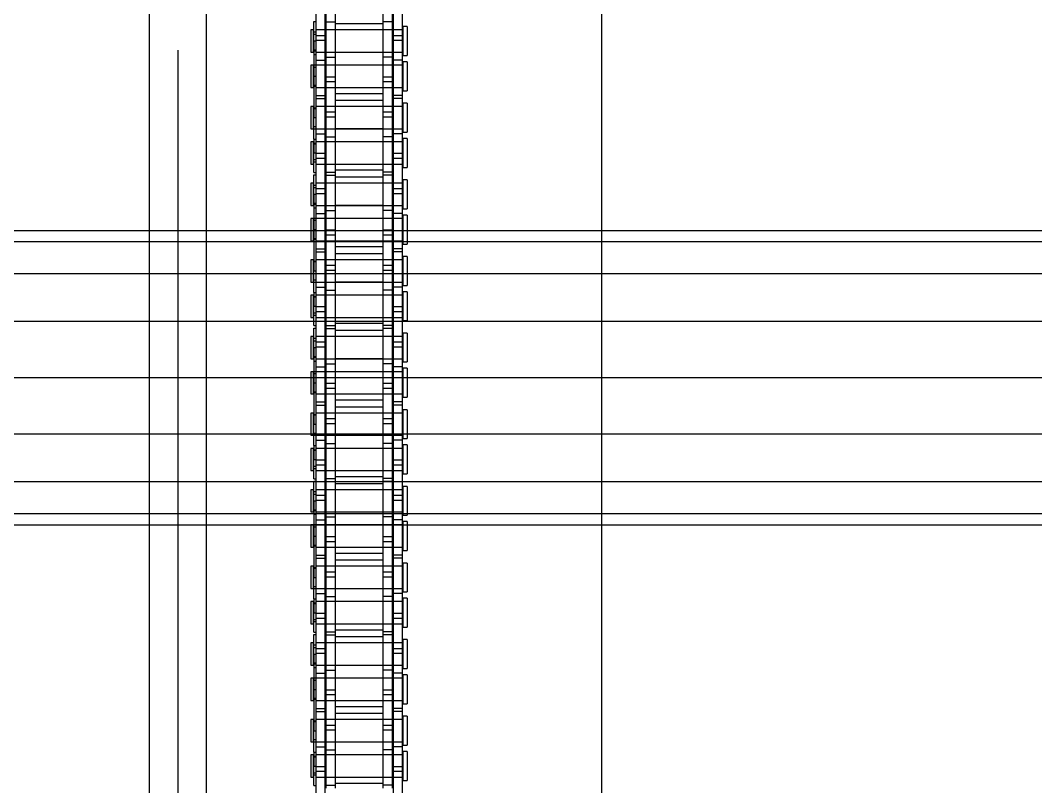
# Model space of a CAD drawing. Header units: metres. Extents: x 0 to 63075, y 0 to 44550.
# Drawn here: x 13873.4 to 14041.6, y 28238.1 to 28365.1 of the extents above; entities that cross this region are included whole.
import ezdxf

# ---------------------------------------------------------------- set-up
doc = ezdxf.new("R2010")
doc.units = ezdxf.units.M
doc.header["$LTSCALE"] = 75
doc.linetypes.add('HIDDEN2', pattern=[4.7625, 3.175, -1.5875])
for name, color, linetype in [('SDM', 7, 'Continuous'), ('SL1', 8, 'Continuous'), ('SL4', 4, 'Continuous'), ('ST1', 7, 'HIDDEN2')]:
    doc.layers.add(name, color=color, linetype=linetype)

# ---------------------------------------------------------------- blocks, each defined once
blk = doc.blocks.new('A$C52ce5e24')
at = {"layer": 'SL1'}
for p, q in [((4418.46, 6778.73), (8390.53, 6778.73)), ((8390.53, 6776.88), (4418.46, 6776.87)), ((8390.53, 6771.59), (4418.46, 6771.58)), ((8390.53, 6763.67), (4418.46, 6763.66)), ((8390.53, 6754.33), (4418.46, 6754.33)), ((8390.53, 6745), (4418.46, 6744.99)), ((8390.53, 6737.08), (4418.46, 6737.07)), ((8390.53, 6731.79), (4418.46, 6731.78)), ((8390.53, 6729.93), (4418.46, 6729.93))]:
    blk.add_line(p, q, dxfattribs=at)
blk = doc.blocks.new('A$Cb6dca9d5')
at = {"layer": 'SL4'}
for p, q in [((48.24, 2334.74), (48.24, 1009.76)), ((57.76, 1009.76), (57.76, 2334.74)), ((123.24, 1009.76), (123.24, 2334.74))]:
    blk.add_line(p, q, dxfattribs=at)
at = {"layer": 'ST1'}
for p, q in [((53, 2334.74), (53, 1009.76)), ((57.76, 1009.76), (57.76, 2334.74)), ((77.52, 1631.4), (77.52, 1625.05)), ((79.03, 1631.4), (79.03, 1625.05)), ((86.96, 1631.4), (86.96, 1625.05)), ((88.49, 1631.4), (88.49, 1625.05)), ((75.84, 1627.8), (75.84, 1618.7)), ((77.36, 1627.8), (77.36, 1618.7)), ((88.64, 1627.8), (88.64, 1618.7)), ((90.16, 1627.8), (90.16, 1618.7)), ((75.51, 1625.11), (75.84, 1625.11)), ((75.51, 1621.88), (75.51, 1625.11)), ((77.52, 1625.05), (79.03, 1625.05)), ((77.52, 1625.05), (77.52, 1615.96)), ((79.03, 1625.05), (79.03, 1615.96)), ((88.49, 1625.05), (86.96, 1625.05)), ((86.96, 1625.05), (86.96, 1615.96)), ((88.49, 1625.05), (88.49, 1615.96)), ((75, 1623.72), (75, 1620.03)), ((75.47, 1623.72), (75, 1623.72)), ((75.47, 1620.03), (75.47, 1623.72)), ((75.84, 1623.35), (75.47, 1623.35)), ((77.36, 1623.72), (75.84, 1623.72)), ((90.34, 1623.72), (75.84, 1623.72)), ((79.03, 1623.72), (77.52, 1623.72)), ((79.03, 1624.77), (86.96, 1624.77)), ((86.96, 1623.72), (79.03, 1623.72)), ((88.49, 1623.72), (86.96, 1623.72)), ((90.16, 1623.72), (88.64, 1623.72)), ((90.34, 1619.48), (90.34, 1624.27)), ((91, 1624.27), (90.34, 1624.27)), ((91, 1624.27), (91, 1619.48)), ((75.51, 1622.98), (75.84, 1622.98)), ((75.51, 1621.88), (75.84, 1621.88)), ((75.51, 1621.88), (75.51, 1609.18)), ((75.84, 1622.81), (77.36, 1622.81)), ((77.36, 1621.95), (75.84, 1621.95)), ((88.64, 1622.81), (90.16, 1622.81)), ((90.16, 1621.95), (88.64, 1621.95)), ((75, 1620.03), (75.47, 1620.03)), ((75.47, 1620.4), (75.84, 1620.4)), ((75.51, 1620.26), (75.84, 1620.26)), ((75.84, 1620.03), (77.36, 1620.03)), ((75.84, 1620.03), (90.34, 1620.03)), ((77.52, 1620.03), (79.03, 1620.03)), ((79.03, 1620.03), (86.96, 1620.03)), ((86.96, 1619.99), (79.03, 1619.99)), ((86.96, 1620.03), (88.49, 1620.03)), ((88.64, 1620.03), (90.16, 1620.03)), ((75.84, 1619.58), (75.51, 1619.58)), ((75.84, 1618.7), (77.36, 1618.7)), ((75.84, 1618.7), (75.84, 1612.35)), ((77.36, 1618.7), (77.36, 1612.35)), ((77.52, 1619.2), (79.03, 1619.2)), ((88.49, 1619.2), (86.96, 1619.2)), ((90.16, 1618.7), (88.64, 1618.7)), ((88.64, 1618.7), (88.64, 1612.35)), ((90.16, 1618.7), (90.16, 1612.35)), ((90.34, 1619.48), (91, 1619.48)), ((90.34, 1613.63), (90.34, 1618.43)), ((91, 1618.43), (90.34, 1618.43)), ((91, 1618.43), (91, 1613.63)), ((75, 1617.87), (75, 1614.18)), ((75.47, 1617.87), (75, 1617.87)), ((75.47, 1614.18), (75.47, 1617.87)), ((75.84, 1617.5), (75.47, 1617.5)), ((77.36, 1617.87), (75.51, 1617.87)), ((90.34, 1617.87), (75.84, 1617.87)), ((79.03, 1617.87), (77.52, 1617.87)), ((79.03, 1617.92), (86.96, 1617.92)), ((86.96, 1617.87), (79.03, 1617.87)), ((88.49, 1617.87), (86.96, 1617.87)), ((90.16, 1617.87), (88.64, 1617.87)), ((75.51, 1616.03), (75.84, 1616.03)), ((77.52, 1615.96), (77.52, 1615.1)), ((77.52, 1615.96), (79.03, 1615.96)), ((77.52, 1615.1), (77.52, 1606)), ((79.03, 1615.1), (77.52, 1615.1)), ((79.03, 1615.96), (79.03, 1615.1)), ((79.03, 1615.1), (79.03, 1606)), ((86.96, 1615.96), (86.96, 1615.1)), ((86.96, 1615.96), (88.49, 1615.96)), ((86.96, 1615.1), (86.96, 1606)), ((88.49, 1615.1), (86.96, 1615.1)), ((88.49, 1615.96), (88.49, 1615.1)), ((88.49, 1615.1), (88.49, 1606)), ((75, 1614.18), (75.47, 1614.18)), ((75.47, 1614.55), (75.84, 1614.55)), ((75.51, 1614.41), (75.84, 1614.41)), ((75.84, 1614.18), (77.36, 1614.18)), ((75.84, 1614.18), (90.34, 1614.18)), ((77.52, 1614.18), (79.03, 1614.18)), ((79.03, 1614.18), (86.96, 1614.18)), ((86.96, 1614.18), (88.49, 1614.18)), ((88.64, 1614.18), (90.16, 1614.18)), ((90.34, 1613.63), (91, 1613.63)), ((75.84, 1612.85), (77.36, 1612.85)), ((75.84, 1612.35), (77.36, 1612.35)), ((75.84, 1612.35), (75.84, 1603.26)), ((77.36, 1612.35), (77.36, 1603.26)), ((86.96, 1613.14), (79.03, 1613.14)), ((79.03, 1612.07), (86.96, 1612.07)), ((90.16, 1612.85), (88.64, 1612.85)), ((90.16, 1612.35), (88.64, 1612.35)), ((88.64, 1612.35), (88.64, 1603.26)), ((90.16, 1612.35), (90.16, 1603.26)), ((90.34, 1606.78), (90.34, 1611.57)), ((91, 1611.57), (90.34, 1611.57)), ((91, 1611.57), (91, 1606.78)), ((75, 1611.02), (75, 1607.33)), ((75.47, 1611.02), (75, 1611.02)), ((75.47, 1607.33), (75.47, 1611.02)), ((75.84, 1610.65), (75.47, 1610.65)), ((75.51, 1610.8), (75.84, 1610.8)), ((77.36, 1611.02), (75.84, 1611.02)), ((90.34, 1611.02), (75.84, 1611.02)), ((79.03, 1611.02), (77.52, 1611.02)), ((77.52, 1610.11), (79.03, 1610.11)), ((86.96, 1611.02), (79.03, 1611.02)), ((88.49, 1611.02), (86.96, 1611.02)), ((86.96, 1610.11), (88.49, 1610.11)), ((90.16, 1611.02), (88.64, 1611.02)), ((75.51, 1609.18), (75.84, 1609.18)), ((75.51, 1605.62), (75.51, 1609.18)), ((79.03, 1609.25), (77.52, 1609.25)), ((88.49, 1609.25), (86.96, 1609.25)), ((75, 1607.33), (75.47, 1607.33)), ((75.47, 1607.7), (75.84, 1607.7)), ((75.51, 1607.33), (77.36, 1607.33)), ((75.84, 1607.33), (90.34, 1607.33)), ((75.84, 1606.5), (77.36, 1606.5)), ((77.52, 1607.33), (79.03, 1607.33)), ((79.03, 1607.33), (86.96, 1607.33)), ((86.96, 1607.29), (79.03, 1607.29)), ((86.96, 1607.33), (88.49, 1607.33)), ((88.64, 1607.33), (90.16, 1607.33)), ((90.16, 1606.5), (88.64, 1606.5)), ((90.34, 1606.78), (91, 1606.78)), ((75, 1605.17), (75, 1601.48)), ((75.47, 1605.17), (75, 1605.17)), ((75.47, 1601.48), (75.47, 1605.17)), ((75.84, 1604.8), (75.47, 1604.8)), ((75.51, 1605.62), (75.51, 1603.33)), ((75.51, 1605.62), (75.84, 1605.62)), ((75.51, 1604.95), (75.84, 1604.95)), ((77.36, 1605.17), (75.84, 1605.17)), ((90.34, 1605.17), (75.84, 1605.17)), ((77.52, 1606), (79.03, 1606)), ((77.52, 1606), (77.52, 1599.65)), ((79.03, 1605.17), (77.52, 1605.17)), ((79.03, 1605.22), (86.96, 1605.22)), ((86.96, 1605.17), (79.03, 1605.17)), ((79.03, 1606), (79.03, 1599.65)), ((88.49, 1606), (86.96, 1606)), ((86.96, 1606), (86.96, 1599.65)), ((88.49, 1605.17), (86.96, 1605.17)), ((88.49, 1606), (88.49, 1599.65)), ((90.16, 1605.17), (88.64, 1605.17)), ((90.34, 1600.93), (90.34, 1605.73)), ((91, 1605.73), (90.34, 1605.73)), ((91, 1605.73), (91, 1600.93)), ((75.51, 1603.33), (75.84, 1603.33)), ((75.51, 1600.1), (75.51, 1603.33)), ((75.84, 1603.26), (75.84, 1602.4)), ((75.84, 1603.26), (77.36, 1603.26)), ((77.36, 1603.26), (77.36, 1602.4)), ((88.64, 1603.26), (88.64, 1602.4)), ((88.64, 1603.26), (90.16, 1603.26)), ((90.16, 1603.26), (90.16, 1602.4)), ((75, 1601.48), (75.47, 1601.48)), ((75.47, 1601.85), (75.84, 1601.85)), ((75.51, 1602.22), (75.84, 1602.22)), ((75.84, 1602.4), (75.84, 1593.3)), ((77.36, 1602.4), (75.84, 1602.4)), ((75.84, 1601.48), (77.36, 1601.48)), ((75.84, 1601.48), (90.34, 1601.48)), ((77.36, 1602.4), (77.36, 1593.3)), ((77.52, 1601.48), (79.03, 1601.48)), ((79.03, 1601.48), (86.96, 1601.48)), ((86.96, 1601.48), (88.49, 1601.48)), ((88.64, 1602.4), (88.64, 1593.3)), ((90.16, 1602.4), (88.64, 1602.4)), ((88.64, 1601.48), (90.16, 1601.48)), ((90.16, 1602.4), (90.16, 1593.3)), ((75.51, 1600.1), (75.84, 1600.1)), ((75.51, 1599.71), (75.84, 1599.71)), ((75.51, 1596.48), (75.51, 1599.71)), ((77.52, 1600.15), (79.03, 1600.15)), ((86.96, 1600.44), (79.03, 1600.44)), ((88.49, 1600.15), (86.96, 1600.15)), ((90.34, 1600.93), (91, 1600.93)), ((75, 1598.32), (75, 1594.63)), ((75.47, 1598.32), (75, 1598.32)), ((75.47, 1594.63), (75.47, 1598.32)), ((77.36, 1598.32), (75.84, 1598.32)), ((90.34, 1598.32), (75.84, 1598.32)), ((77.52, 1599.65), (79.03, 1599.65)), ((77.52, 1599.65), (77.52, 1590.56)), ((79.03, 1598.32), (77.52, 1598.32)), ((79.03, 1599.37), (86.96, 1599.37)), ((86.96, 1598.32), (79.03, 1598.32)), ((79.03, 1599.65), (79.03, 1590.56)), ((88.49, 1599.65), (86.96, 1599.65)), ((86.96, 1599.65), (86.96, 1590.56)), ((88.49, 1598.32), (86.96, 1598.32)), ((88.49, 1599.65), (88.49, 1590.56)), ((90.16, 1598.32), (88.64, 1598.32)), ((90.34, 1594.08), (90.34, 1598.87)), ((91, 1598.87), (90.34, 1598.87)), ((91, 1598.87), (91, 1594.08)), ((75.84, 1597.95), (75.47, 1597.95)), ((75.51, 1597.58), (75.84, 1597.58)), ((75.51, 1596.48), (75.84, 1596.48)), ((75.51, 1596.48), (75.51, 1583.78)), ((75.84, 1597.41), (77.36, 1597.41)), ((77.36, 1596.55), (75.84, 1596.55)), ((88.64, 1597.41), (90.16, 1597.41)), ((90.16, 1596.55), (88.64, 1596.55)), ((75.47, 1595), (75.84, 1595)), ((75.51, 1594.86), (75.84, 1594.86)), ((75, 1594.63), (75.47, 1594.63)), ((75.84, 1594.18), (75.51, 1594.18)), ((75.84, 1594.63), (77.36, 1594.63)), ((75.84, 1594.63), (90.34, 1594.63)), ((75.84, 1593.3), (77.36, 1593.3)), ((75.84, 1593.3), (75.84, 1586.95)), ((77.36, 1593.3), (77.36, 1586.95)), ((77.52, 1594.63), (79.03, 1594.63)), ((77.52, 1593.8), (79.03, 1593.8)), ((79.03, 1594.63), (86.96, 1594.63)), ((86.96, 1594.59), (79.03, 1594.59)), ((86.96, 1594.63), (88.49, 1594.63)), ((88.49, 1593.8), (86.96, 1593.8)), ((88.64, 1594.63), (90.16, 1594.63)), ((90.16, 1593.3), (88.64, 1593.3)), ((88.64, 1593.3), (88.64, 1586.95)), ((90.16, 1593.3), (90.16, 1586.95)), ((90.34, 1594.08), (91, 1594.08)), ((90.34, 1588.23), (90.34, 1593.03)), ((91, 1593.03), (90.34, 1593.03)), ((91, 1593.03), (91, 1588.23)), ((75, 1592.47), (75, 1588.78)), ((75.47, 1592.47), (75, 1592.47)), ((75.47, 1588.78), (75.47, 1592.47)), ((75.84, 1592.1), (75.47, 1592.1)), ((77.36, 1592.47), (75.51, 1592.47)), ((90.34, 1592.47), (75.84, 1592.47)), ((79.03, 1592.47), (77.52, 1592.47)), ((79.03, 1592.52), (86.96, 1592.52)), ((86.96, 1592.47), (79.03, 1592.47)), ((88.49, 1592.47), (86.96, 1592.47)), ((90.16, 1592.47), (88.64, 1592.47)), ((75.51, 1590.63), (75.84, 1590.63)), ((77.52, 1590.56), (77.52, 1589.7)), ((77.52, 1590.56), (79.03, 1590.56)), ((77.52, 1589.7), (77.52, 1580.6)), ((79.03, 1589.7), (77.52, 1589.7)), ((79.03, 1590.56), (79.03, 1589.7)), ((79.03, 1589.7), (79.03, 1580.6)), ((86.96, 1590.56), (86.96, 1589.7)), ((86.96, 1590.56), (88.49, 1590.56)), ((86.96, 1589.7), (86.96, 1580.6)), ((88.49, 1589.7), (86.96, 1589.7)), ((88.49, 1590.56), (88.49, 1589.7)), ((88.49, 1589.7), (88.49, 1580.6)), ((75, 1588.78), (75.47, 1588.78)), ((75.47, 1589.15), (75.84, 1589.15)), ((75.51, 1589.01), (75.84, 1589.01)), ((75.84, 1588.78), (77.36, 1588.78)), ((75.84, 1588.78), (90.34, 1588.78)), ((77.52, 1588.78), (79.03, 1588.78)), ((79.03, 1588.78), (86.96, 1588.78)), ((86.96, 1588.78), (88.49, 1588.78)), ((88.64, 1588.78), (90.16, 1588.78)), ((90.34, 1588.23), (91, 1588.23)), ((75.84, 1587.45), (77.36, 1587.45)), ((75.84, 1586.95), (77.36, 1586.95)), ((75.84, 1586.95), (75.84, 1577.86)), ((77.36, 1586.95), (77.36, 1577.86)), ((86.96, 1587.74), (79.03, 1587.74)), ((79.03, 1586.67), (86.96, 1586.67)), ((90.16, 1587.45), (88.64, 1587.45)), ((90.16, 1586.95), (88.64, 1586.95)), ((88.64, 1586.95), (88.64, 1577.86)), ((90.16, 1586.95), (90.16, 1577.86)), ((75, 1585.62), (75, 1581.93)), ((75.47, 1585.62), (75, 1585.62)), ((75.47, 1581.93), (75.47, 1585.62)), ((75.84, 1585.25), (75.47, 1585.25)), ((75.51, 1585.4), (75.84, 1585.4)), ((77.36, 1585.62), (75.84, 1585.62)), ((90.34, 1585.62), (75.84, 1585.62)), ((79.03, 1585.62), (77.52, 1585.62)), ((77.52, 1584.71), (79.03, 1584.71)), ((86.96, 1585.62), (79.03, 1585.62)), ((88.49, 1585.62), (86.96, 1585.62)), ((86.96, 1584.71), (88.49, 1584.71)), ((90.16, 1585.62), (88.64, 1585.62)), ((90.34, 1581.38), (90.34, 1586.17)), ((91, 1586.17), (90.34, 1586.17)), ((91, 1586.17), (91, 1581.38)), ((75.51, 1583.78), (75.84, 1583.78)), ((75.51, 1580.22), (75.51, 1583.78)), ((79.03, 1583.85), (77.52, 1583.85)), ((88.49, 1583.85), (86.96, 1583.85)), ((75, 1581.93), (75.47, 1581.93)), ((75.47, 1582.3), (75.84, 1582.3)), ((75.51, 1581.93), (77.36, 1581.93)), ((75.84, 1581.93), (90.34, 1581.93)), ((77.52, 1581.93), (79.03, 1581.93)), ((79.03, 1581.93), (86.96, 1581.93)), ((86.96, 1581.89), (79.03, 1581.89)), ((86.96, 1581.93), (88.49, 1581.93)), ((88.64, 1581.93), (90.16, 1581.93)), ((90.34, 1581.38), (91, 1581.38)), ((75, 1579.77), (75, 1576.08)), ((75.47, 1579.77), (75, 1579.77)), ((75.47, 1576.08), (75.47, 1579.77)), ((75.51, 1580.22), (75.51, 1577.93)), ((75.51, 1580.22), (75.84, 1580.22)), ((75.51, 1579.55), (75.84, 1579.55)), ((75.84, 1581.1), (77.36, 1581.1)), ((77.36, 1579.77), (75.84, 1579.77)), ((90.34, 1579.77), (75.84, 1579.77)), ((77.52, 1580.6), (79.03, 1580.6)), ((77.52, 1580.6), (77.52, 1574.25)), ((79.03, 1579.77), (77.52, 1579.77)), ((79.03, 1579.82), (86.96, 1579.82)), ((86.96, 1579.77), (79.03, 1579.77)), ((79.03, 1580.6), (79.03, 1574.25)), ((88.49, 1580.6), (86.96, 1580.6)), ((86.96, 1580.6), (86.96, 1574.25)), ((88.49, 1579.77), (86.96, 1579.77)), ((88.49, 1580.6), (88.49, 1574.25)), ((90.16, 1581.1), (88.64, 1581.1)), ((90.16, 1579.77), (88.64, 1579.77)), ((90.34, 1575.53), (90.34, 1580.33)), ((91, 1580.33), (90.34, 1580.33)), ((91, 1580.33), (91, 1575.53)), ((75.84, 1579.4), (75.47, 1579.4)), ((75.51, 1577.93), (75.84, 1577.93)), ((75.51, 1574.7), (75.51, 1577.93)), ((75.84, 1577.86), (75.84, 1577)), ((75.84, 1577.86), (77.36, 1577.86)), ((77.36, 1577.86), (77.36, 1577)), ((88.64, 1577.86), (88.64, 1577)), ((88.64, 1577.86), (90.16, 1577.86)), ((90.16, 1577.86), (90.16, 1577)), ((75.47, 1576.45), (75.84, 1576.45)), ((75.51, 1576.82), (75.84, 1576.82)), ((75.84, 1577), (75.84, 1567.9)), ((77.36, 1577), (75.84, 1577)), ((77.36, 1577), (77.36, 1567.9)), ((88.64, 1577), (88.64, 1567.9)), ((90.16, 1577), (88.64, 1577)), ((90.16, 1577), (90.16, 1567.9)), ((75, 1576.08), (75.47, 1576.08)), ((75.51, 1574.7), (75.84, 1574.7)), ((75.84, 1576.08), (77.36, 1576.08)), ((75.84, 1576.08), (90.34, 1576.08)), ((77.52, 1576.08), (79.03, 1576.08)), ((77.52, 1574.75), (79.03, 1574.75)), ((79.03, 1576.08), (86.96, 1576.08)), ((86.96, 1575.04), (79.03, 1575.04)), ((86.96, 1576.08), (88.49, 1576.08)), ((88.49, 1574.75), (86.96, 1574.75)), ((88.64, 1576.08), (90.16, 1576.08)), ((90.34, 1575.53), (91, 1575.53)), ((75, 1572.92), (75, 1569.23)), ((75.47, 1572.92), (75, 1572.92)), ((75.47, 1569.23), (75.47, 1572.92)), ((75.51, 1574.31), (75.84, 1574.31)), ((75.51, 1571.08), (75.51, 1574.31)), ((77.36, 1572.92), (75.84, 1572.92)), ((90.34, 1572.92), (75.84, 1572.92)), ((77.52, 1574.25), (79.03, 1574.25)), ((77.52, 1574.25), (77.52, 1565.16)), ((79.03, 1572.92), (77.52, 1572.92)), ((79.03, 1573.97), (86.96, 1573.97)), ((86.96, 1572.92), (79.03, 1572.92)), ((79.03, 1574.25), (79.03, 1565.16)), ((88.49, 1574.25), (86.96, 1574.25)), ((86.96, 1574.25), (86.96, 1565.16)), ((88.49, 1572.92), (86.96, 1572.92)), ((88.49, 1574.25), (88.49, 1565.16)), ((90.16, 1572.92), (88.64, 1572.92)), ((90.34, 1568.68), (90.34, 1573.47)), ((91, 1573.47), (90.34, 1573.47)), ((91, 1573.47), (91, 1568.68)), ((75.84, 1572.55), (75.47, 1572.55)), ((75.51, 1572.18), (75.84, 1572.18)), ((75.84, 1572.01), (77.36, 1572.01)), ((77.36, 1571.15), (75.84, 1571.15)), ((88.64, 1572.01), (90.16, 1572.01)), ((90.16, 1571.15), (88.64, 1571.15)), ((75.47, 1569.6), (75.84, 1569.6)), ((75.51, 1571.08), (75.84, 1571.08)), ((75.51, 1571.08), (75.51, 1558.38)), ((75.51, 1569.46), (75.84, 1569.46)), ((75, 1569.23), (75.47, 1569.23)), ((75.84, 1568.78), (75.51, 1568.78)), ((75.84, 1569.23), (77.36, 1569.23)), ((75.84, 1569.23), (90.34, 1569.23)), ((75.84, 1567.9), (77.36, 1567.9)), ((75.84, 1567.9), (75.84, 1561.55)), ((77.36, 1567.9), (77.36, 1561.55)), ((77.52, 1569.23), (79.03, 1569.23)), ((77.52, 1568.4), (79.03, 1568.4)), ((79.03, 1569.23), (86.96, 1569.23)), ((86.96, 1569.19), (79.03, 1569.19)), ((86.96, 1569.23), (88.49, 1569.23)), ((88.49, 1568.4), (86.96, 1568.4)), ((88.64, 1569.23), (90.16, 1569.23)), ((90.16, 1567.9), (88.64, 1567.9)), ((88.64, 1567.9), (88.64, 1561.55)), ((90.16, 1567.9), (90.16, 1561.55)), ((90.34, 1568.68), (91, 1568.68)), ((75, 1567.07), (75, 1563.38)), ((75.47, 1567.07), (75, 1567.07)), ((75.47, 1563.38), (75.47, 1567.07)), ((75.84, 1566.7), (75.47, 1566.7)), ((77.36, 1567.07), (75.51, 1567.07)), ((90.34, 1567.07), (75.84, 1567.07)), ((79.03, 1567.07), (77.52, 1567.07)), ((79.03, 1567.12), (86.96, 1567.12)), ((86.96, 1567.07), (79.03, 1567.07)), ((88.49, 1567.07), (86.96, 1567.07)), ((90.16, 1567.07), (88.64, 1567.07)), ((90.34, 1562.83), (90.34, 1567.63)), ((91, 1567.63), (90.34, 1567.63)), ((91, 1567.63), (91, 1562.83)), ((75.51, 1565.23), (75.84, 1565.23)), ((77.52, 1565.16), (77.52, 1564.3)), ((77.52, 1565.16), (79.03, 1565.16)), ((79.03, 1565.16), (79.03, 1564.3)), ((86.96, 1565.16), (86.96, 1564.3)), ((86.96, 1565.16), (88.49, 1565.16)), ((88.49, 1565.16), (88.49, 1564.3)), ((75, 1563.38), (75.47, 1563.38)), ((75.47, 1563.75), (75.84, 1563.75)), ((75.51, 1563.61), (75.84, 1563.61)), ((75.84, 1563.38), (77.36, 1563.38)), ((75.84, 1563.38), (90.34, 1563.38)), ((77.52, 1564.3), (77.52, 1555.2)), ((79.03, 1564.3), (77.52, 1564.3)), ((77.52, 1563.38), (79.03, 1563.38)), ((79.03, 1563.38), (86.96, 1563.38)), ((79.03, 1564.3), (79.03, 1555.2)), ((86.96, 1564.3), (86.96, 1555.2)), ((88.49, 1564.3), (86.96, 1564.3)), ((86.96, 1563.38), (88.49, 1563.38)), ((88.49, 1564.3), (88.49, 1555.2)), ((88.64, 1563.38), (90.16, 1563.38)), ((90.34, 1562.83), (91, 1562.83)), ((75.84, 1562.05), (77.36, 1562.05)), ((75.84, 1561.55), (77.36, 1561.55)), ((75.84, 1561.55), (75.84, 1552.46)), ((77.36, 1561.55), (77.36, 1552.46)), ((86.96, 1562.34), (79.03, 1562.34)), ((79.03, 1561.27), (86.96, 1561.27)), ((90.16, 1562.05), (88.64, 1562.05)), ((90.16, 1561.55), (88.64, 1561.55)), ((88.64, 1561.55), (88.64, 1552.46)), ((90.16, 1561.55), (90.16, 1552.46)), ((75, 1560.22), (75, 1556.53)), ((75.47, 1560.22), (75, 1560.22)), ((75.47, 1556.53), (75.47, 1560.22)), ((75.84, 1559.85), (75.47, 1559.85)), ((75.51, 1560), (75.84, 1560)), ((77.36, 1560.22), (75.84, 1560.22)), ((90.34, 1560.22), (75.84, 1560.22)), ((79.03, 1560.22), (77.52, 1560.22)), ((86.96, 1560.22), (79.03, 1560.22)), ((88.49, 1560.22), (86.96, 1560.22)), ((90.16, 1560.22), (88.64, 1560.22)), ((90.34, 1555.98), (90.34, 1560.77)), ((91, 1560.77), (90.34, 1560.77)), ((91, 1560.77), (91, 1555.98)), ((75.51, 1558.38), (75.84, 1558.38)), ((75.51, 1554.82), (75.51, 1558.38)), ((77.52, 1559.31), (79.03, 1559.31)), ((79.03, 1558.45), (77.52, 1558.45)), ((86.96, 1559.31), (88.49, 1559.31)), ((88.49, 1558.45), (86.96, 1558.45)), ((75, 1556.53), (75.47, 1556.53)), ((75.47, 1556.9), (75.84, 1556.9)), ((75.51, 1556.53), (77.36, 1556.53)), ((75.84, 1556.53), (90.34, 1556.53)), ((77.52, 1556.53), (79.03, 1556.53)), ((79.03, 1556.53), (86.96, 1556.53)), ((86.96, 1556.49), (79.03, 1556.49)), ((86.96, 1556.53), (88.49, 1556.53)), ((88.64, 1556.53), (90.16, 1556.53)), ((90.34, 1555.98), (91, 1555.98)), ((75, 1554.37), (75, 1550.68)), ((75.47, 1554.37), (75, 1554.37)), ((75.47, 1550.68), (75.47, 1554.37)), ((75.51, 1554.82), (75.51, 1552.53)), ((75.51, 1554.82), (75.84, 1554.82)), ((75.84, 1555.7), (77.36, 1555.7)), ((77.36, 1554.37), (75.84, 1554.37)), ((90.34, 1554.37), (75.84, 1554.37)), ((77.52, 1555.2), (79.03, 1555.2)), ((77.52, 1555.2), (77.52, 1548.85)), ((79.03, 1554.37), (77.52, 1554.37)), ((79.03, 1554.42), (86.96, 1554.42)), ((86.96, 1554.37), (79.03, 1554.37)), ((79.03, 1555.2), (79.03, 1548.85)), ((88.49, 1555.2), (86.96, 1555.2)), ((86.96, 1555.2), (86.96, 1548.85)), ((88.49, 1554.37), (86.96, 1554.37)), ((88.49, 1555.2), (88.49, 1548.85)), ((90.16, 1555.7), (88.64, 1555.7)), ((90.16, 1554.37), (88.64, 1554.37)), ((90.34, 1550.13), (90.34, 1554.93)), ((91, 1554.93), (90.34, 1554.93)), ((91, 1554.93), (91, 1550.13)), ((75.84, 1554), (75.47, 1554)), ((75.51, 1554.15), (75.84, 1554.15)), ((75.47, 1551.05), (75.84, 1551.05)), ((75.51, 1552.53), (75.84, 1552.53)), ((75.51, 1549.3), (75.51, 1552.53)), ((75.51, 1551.42), (75.84, 1551.42)), ((75.84, 1552.46), (75.84, 1551.6)), ((75.84, 1552.46), (77.36, 1552.46)), ((75.84, 1551.6), (75.84, 1542.5)), ((77.36, 1551.6), (75.84, 1551.6)), ((77.36, 1552.46), (77.36, 1551.6)), ((77.36, 1551.6), (77.36, 1542.5)), ((88.64, 1552.46), (88.64, 1551.6)), ((88.64, 1552.46), (90.16, 1552.46)), ((88.64, 1551.6), (88.64, 1542.5)), ((90.16, 1551.6), (88.64, 1551.6)), ((90.16, 1552.46), (90.16, 1551.6)), ((90.16, 1551.6), (90.16, 1542.5)), ((75, 1550.68), (75.47, 1550.68)), ((75.51, 1549.3), (75.84, 1549.3)), ((75.84, 1550.68), (77.36, 1550.68)), ((75.84, 1550.68), (90.34, 1550.68)), ((77.52, 1550.68), (79.03, 1550.68)), ((77.52, 1549.35), (79.03, 1549.35)), ((79.03, 1550.68), (86.96, 1550.68)), ((86.96, 1549.64), (79.03, 1549.64)), ((86.96, 1550.68), (88.49, 1550.68)), ((88.49, 1549.35), (86.96, 1549.35)), ((88.64, 1550.68), (90.16, 1550.68)), ((90.34, 1550.13), (91, 1550.13)), ((75.51, 1548.91), (75.84, 1548.91)), ((75.51, 1545.68), (75.51, 1548.91)), ((77.52, 1548.85), (79.03, 1548.85)), ((77.52, 1548.85), (77.52, 1539.76)), ((79.03, 1548.57), (86.96, 1548.57)), ((79.03, 1548.85), (79.03, 1539.76)), ((88.49, 1548.85), (86.96, 1548.85)), ((86.96, 1548.85), (86.96, 1539.76)), ((88.49, 1548.85), (88.49, 1539.76)), ((90.34, 1543.28), (90.34, 1548.07)), ((91, 1548.07), (90.34, 1548.07)), ((91, 1548.07), (91, 1543.28)), ((75, 1547.52), (75, 1543.83)), ((75.47, 1547.52), (75, 1547.52)), ((75.47, 1543.83), (75.47, 1547.52)), ((75.84, 1547.15), (75.47, 1547.15)), ((75.51, 1546.78), (75.84, 1546.78)), ((77.36, 1547.52), (75.84, 1547.52)), ((90.34, 1547.52), (75.84, 1547.52)), ((75.84, 1546.61), (77.36, 1546.61)), ((79.03, 1547.52), (77.52, 1547.52)), ((86.96, 1547.52), (79.03, 1547.52)), ((88.49, 1547.52), (86.96, 1547.52)), ((90.16, 1547.52), (88.64, 1547.52)), ((88.64, 1546.61), (90.16, 1546.61)), ((75.47, 1544.2), (75.84, 1544.2)), ((75.51, 1545.68), (75.84, 1545.68)), ((75.51, 1545.68), (75.51, 1532.98)), ((77.36, 1545.75), (75.84, 1545.75)), ((90.16, 1545.75), (88.64, 1545.75)), ((75, 1543.83), (75.47, 1543.83)), ((75.51, 1544.06), (75.84, 1544.06)), ((75.84, 1543.38), (75.51, 1543.38)), ((75.84, 1543.83), (77.36, 1543.83)), ((75.84, 1543.83), (90.34, 1543.83)), ((75.84, 1542.5), (77.36, 1542.5)), ((75.84, 1542.5), (75.84, 1536.15)), ((77.36, 1542.5), (77.36, 1536.15)), ((77.52, 1543.83), (79.03, 1543.83)), ((77.52, 1543), (79.03, 1543)), ((79.03, 1543.83), (86.96, 1543.83)), ((86.96, 1543.79), (79.03, 1543.79)), ((86.96, 1543.83), (88.49, 1543.83)), ((88.49, 1543), (86.96, 1543)), ((88.64, 1543.83), (90.16, 1543.83)), ((90.16, 1542.5), (88.64, 1542.5)), ((88.64, 1542.5), (88.64, 1536.15)), ((90.16, 1542.5), (90.16, 1536.15)), ((90.34, 1543.28), (91, 1543.28)), ((75, 1541.67), (75, 1537.98)), ((75.47, 1541.67), (75, 1541.67)), ((75.47, 1537.98), (75.47, 1541.67)), ((75.84, 1541.3), (75.47, 1541.3)), ((77.36, 1541.67), (75.51, 1541.67)), ((90.34, 1541.67), (75.84, 1541.67)), ((79.03, 1541.67), (77.52, 1541.67)), ((79.03, 1541.72), (86.96, 1541.72)), ((86.96, 1541.67), (79.03, 1541.67)), ((88.49, 1541.67), (86.96, 1541.67)), ((90.16, 1541.67), (88.64, 1541.67)), ((90.34, 1537.43), (90.34, 1542.23)), ((91, 1542.23), (90.34, 1542.23)), ((91, 1542.23), (91, 1537.43)), ((75.51, 1539.83), (75.84, 1539.83)), ((77.52, 1539.76), (77.52, 1538.9)), ((77.52, 1539.76), (79.03, 1539.76)), ((79.03, 1539.76), (79.03, 1538.9)), ((86.96, 1539.76), (86.96, 1538.9)), ((86.96, 1539.76), (88.49, 1539.76)), ((88.49, 1539.76), (88.49, 1538.9)), ((75, 1537.98), (75.47, 1537.98)), ((75.47, 1538.35), (75.84, 1538.35)), ((75.51, 1538.21), (75.84, 1538.21)), ((75.84, 1537.98), (77.36, 1537.98)), ((75.84, 1537.98), (90.34, 1537.98)), ((77.52, 1538.9), (77.52, 1529.8)), ((79.03, 1538.9), (77.52, 1538.9)), ((77.52, 1537.98), (79.03, 1537.98)), ((79.03, 1537.98), (86.96, 1537.98)), ((79.03, 1538.9), (79.03, 1529.8)), ((86.96, 1538.9), (86.96, 1529.8)), ((88.49, 1538.9), (86.96, 1538.9)), ((86.96, 1537.98), (88.49, 1537.98)), ((88.49, 1538.9), (88.49, 1529.8)), ((88.64, 1537.98), (90.16, 1537.98)), ((75.84, 1536.65), (77.36, 1536.65)), ((75.84, 1536.15), (77.36, 1536.15)), ((75.84, 1536.15), (75.84, 1527.06)), ((77.36, 1536.15), (77.36, 1527.06)), ((86.96, 1536.94), (79.03, 1536.94)), ((79.03, 1535.87), (86.96, 1535.87)), ((90.16, 1536.65), (88.64, 1536.65)), ((90.16, 1536.15), (88.64, 1536.15)), ((88.64, 1536.15), (88.64, 1527.06)), ((90.16, 1536.15), (90.16, 1527.06)), ((90.34, 1537.43), (91, 1537.43)), ((75, 1534.82), (75, 1531.13)), ((75.47, 1534.82), (75, 1534.82)), ((75.47, 1531.13), (75.47, 1534.82)), ((75.84, 1534.45), (75.47, 1534.45)), ((75.51, 1534.6), (75.84, 1534.6)), ((77.36, 1534.82), (75.84, 1534.82)), ((90.34, 1534.82), (75.84, 1534.82)), ((79.03, 1534.82), (77.52, 1534.82)), ((86.96, 1534.82), (79.03, 1534.82)), ((88.49, 1534.82), (86.96, 1534.82)), ((90.16, 1534.82), (88.64, 1534.82)), ((90.34, 1530.58), (90.34, 1535.37)), ((91, 1535.37), (90.34, 1535.37)), ((91, 1535.37), (91, 1530.58)), ((75.51, 1532.98), (75.84, 1532.98)), ((75.51, 1529.42), (75.51, 1532.98)), ((77.52, 1533.91), (79.03, 1533.91)), ((79.03, 1533.05), (77.52, 1533.05)), ((86.96, 1533.91), (88.49, 1533.91)), ((88.49, 1533.05), (86.96, 1533.05)), ((75, 1531.13), (75.47, 1531.13)), ((75.47, 1531.5), (75.84, 1531.5)), ((75.51, 1531.13), (77.36, 1531.13)), ((75.84, 1531.13), (90.34, 1531.13)), ((77.52, 1531.13), (79.03, 1531.13)), ((79.03, 1531.13), (86.96, 1531.13)), ((86.96, 1531.09), (79.03, 1531.09)), ((86.96, 1531.13), (88.49, 1531.13)), ((88.64, 1531.13), (90.16, 1531.13)), ((75.51, 1529.42), (75.51, 1527.13)), ((75.51, 1529.42), (75.84, 1529.42)), ((75.84, 1530.3), (77.36, 1530.3)), ((77.52, 1529.8), (79.03, 1529.8)), ((77.52, 1529.8), (77.52, 1523.45)), ((79.03, 1529.8), (79.03, 1523.45)), ((88.49, 1529.8), (86.96, 1529.8)), ((86.96, 1529.8), (86.96, 1523.45)), ((88.49, 1529.8), (88.49, 1523.45)), ((90.16, 1530.3), (88.64, 1530.3)), ((90.34, 1530.58), (91, 1530.58)), ((90.34, 1524.73), (90.34, 1529.53)), ((91, 1529.53), (90.34, 1529.53)), ((91, 1529.53), (91, 1524.73)), ((75, 1528.97), (75, 1525.28)), ((75.47, 1528.97), (75, 1528.97)), ((75.47, 1525.28), (75.47, 1528.97)), ((75.84, 1528.6), (75.47, 1528.6)), ((75.51, 1528.75), (75.84, 1528.75)), ((77.36, 1528.97), (75.84, 1528.97)), ((90.34, 1528.97), (75.84, 1528.97)), ((79.03, 1528.97), (77.52, 1528.97)), ((79.03, 1529.02), (86.96, 1529.02)), ((86.96, 1528.97), (79.03, 1528.97)), ((88.49, 1528.97), (86.96, 1528.97)), ((90.16, 1528.97), (88.64, 1528.97)), ((75.51, 1527.13), (75.84, 1527.13)), ((75.51, 1523.9), (75.51, 1527.13)), ((75.51, 1526.02), (75.84, 1526.02)), ((75.84, 1527.06), (75.84, 1526.2)), ((75.84, 1527.06), (77.36, 1527.06)), ((75.84, 1526.2), (75.84, 1517.1)), ((77.36, 1526.2), (75.84, 1526.2)), ((77.36, 1527.06), (77.36, 1526.2)), ((77.36, 1526.2), (77.36, 1517.1)), ((88.64, 1527.06), (88.64, 1526.2)), ((88.64, 1527.06), (90.16, 1527.06)), ((88.64, 1526.2), (88.64, 1517.1)), ((90.16, 1526.2), (88.64, 1526.2)), ((90.16, 1527.06), (90.16, 1526.2)), ((90.16, 1526.2), (90.16, 1517.1)), ((75, 1525.28), (75.47, 1525.28)), ((75.47, 1525.65), (75.84, 1525.65)), ((75.84, 1525.28), (77.36, 1525.28)), ((75.84, 1525.28), (90.34, 1525.28)), ((77.52, 1525.28), (79.03, 1525.28)), ((79.03, 1525.28), (86.96, 1525.28)), ((86.96, 1524.24), (79.03, 1524.24)), ((86.96, 1525.28), (88.49, 1525.28)), ((88.64, 1525.28), (90.16, 1525.28)), ((90.34, 1524.73), (91, 1524.73)), ((75.51, 1523.9), (75.84, 1523.9)), ((75.51, 1523.51), (75.84, 1523.51)), ((75.51, 1520.28), (75.51, 1523.51)), ((77.52, 1523.95), (79.03, 1523.95)), ((77.52, 1523.45), (79.03, 1523.45)), ((77.52, 1523.45), (77.52, 1514.36)), ((79.03, 1523.17), (86.96, 1523.17)), ((79.03, 1523.45), (79.03, 1514.36)), ((88.49, 1523.95), (86.96, 1523.95)), ((88.49, 1523.45), (86.96, 1523.45)), ((86.96, 1523.45), (86.96, 1514.36)), ((88.49, 1523.45), (88.49, 1514.36)), ((90.34, 1517.88), (90.34, 1522.67)), ((91, 1522.67), (90.34, 1522.67)), ((91, 1522.67), (91, 1517.88)), ((75, 1522.12), (75, 1518.43)), ((75.47, 1522.12), (75, 1522.12)), ((75.47, 1518.43), (75.47, 1522.12)), ((75.84, 1521.75), (75.47, 1521.75)), ((75.51, 1521.38), (75.84, 1521.38)), ((77.36, 1522.12), (75.84, 1522.12)), ((90.34, 1522.12), (75.84, 1522.12)), ((75.84, 1521.21), (77.36, 1521.21)), ((79.03, 1522.12), (77.52, 1522.12)), ((86.96, 1522.12), (79.03, 1522.12)), ((88.49, 1522.12), (86.96, 1522.12)), ((90.16, 1522.12), (88.64, 1522.12)), ((88.64, 1521.21), (90.16, 1521.21)), ((75.51, 1520.28), (75.51, 1507.58)), ((75.51, 1520.28), (75.84, 1520.28)), ((77.36, 1520.35), (75.84, 1520.35)), ((90.16, 1520.35), (88.64, 1520.35)), ((75, 1518.43), (75.47, 1518.43)), ((75.47, 1518.8), (75.84, 1518.8)), ((75.51, 1518.66), (75.84, 1518.66)), ((75.84, 1517.98), (75.51, 1517.98)), ((75.84, 1518.43), (77.36, 1518.43)), ((75.84, 1518.43), (90.34, 1518.43)), ((77.52, 1518.43), (79.03, 1518.43)), ((77.52, 1517.6), (79.03, 1517.6)), ((79.03, 1518.43), (86.96, 1518.43)), ((86.96, 1518.39), (79.03, 1518.39)), ((86.96, 1518.43), (88.49, 1518.43)), ((88.49, 1517.6), (86.96, 1517.6)), ((88.64, 1518.43), (90.16, 1518.43)), ((90.34, 1517.88), (91, 1517.88)), ((75, 1516.27), (75, 1512.58)), ((75.47, 1516.27), (75, 1516.27)), ((75.47, 1512.58), (75.47, 1516.27)), ((75.84, 1515.9), (75.47, 1515.9)), ((77.36, 1516.27), (75.51, 1516.27)), ((75.84, 1517.1), (77.36, 1517.1)), ((75.84, 1517.1), (75.84, 1510.75)), ((90.34, 1516.27), (75.84, 1516.27)), ((77.36, 1517.1), (77.36, 1510.75)), ((79.03, 1516.27), (77.52, 1516.27)), ((79.03, 1516.32), (86.96, 1516.32)), ((86.96, 1516.27), (79.03, 1516.27)), ((88.49, 1516.27), (86.96, 1516.27)), ((90.16, 1517.1), (88.64, 1517.1)), ((88.64, 1517.1), (88.64, 1510.75)), ((90.16, 1516.27), (88.64, 1516.27)), ((90.16, 1517.1), (90.16, 1510.75)), ((90.34, 1512.03), (90.34, 1516.83)), ((91, 1516.83), (90.34, 1516.83)), ((91, 1516.83), (91, 1512.03)), ((75.51, 1514.43), (75.84, 1514.43)), ((77.52, 1514.36), (77.52, 1513.5)), ((77.52, 1514.36), (79.03, 1514.36)), ((79.03, 1514.36), (79.03, 1513.5)), ((86.96, 1514.36), (86.96, 1513.5)), ((86.96, 1514.36), (88.49, 1514.36)), ((88.49, 1514.36), (88.49, 1513.5)), ((75, 1512.58), (75.47, 1512.58)), ((75.47, 1512.95), (75.84, 1512.95)), ((75.51, 1512.81), (75.84, 1512.81)), ((75.84, 1512.58), (77.36, 1512.58)), ((75.84, 1512.58), (90.34, 1512.58)), ((77.52, 1513.5), (77.52, 1504.4)), ((79.03, 1513.5), (77.52, 1513.5)), ((77.52, 1512.58), (79.03, 1512.58)), ((79.03, 1512.58), (86.96, 1512.58)), ((79.03, 1513.5), (79.03, 1504.4)), ((86.96, 1513.5), (86.96, 1504.4)), ((88.49, 1513.5), (86.96, 1513.5)), ((86.96, 1512.58), (88.49, 1512.58)), ((88.49, 1513.5), (88.49, 1504.4)), ((88.64, 1512.58), (90.16, 1512.58)), ((75.84, 1511.25), (77.36, 1511.25)), ((75.84, 1510.75), (77.36, 1510.75)), ((75.84, 1510.75), (75.84, 1501.66)), ((77.36, 1510.75), (77.36, 1501.66)), ((86.96, 1511.54), (79.03, 1511.54)), ((90.16, 1511.25), (88.64, 1511.25)), ((90.16, 1510.75), (88.64, 1510.75)), ((88.64, 1510.75), (88.64, 1501.66)), ((90.16, 1510.75), (90.16, 1501.66)), ((90.34, 1512.03), (91, 1512.03)), ((75, 1509.42), (75, 1505.73)), ((75.47, 1509.42), (75, 1509.42)), ((75.47, 1505.73), (75.47, 1509.42)), ((75.84, 1509.05), (75.47, 1509.05)), ((75.51, 1509.2), (75.84, 1509.2)), ((77.36, 1509.42), (75.84, 1509.42)), ((90.34, 1509.42), (75.84, 1509.42)), ((79.03, 1509.42), (77.52, 1509.42)), ((79.03, 1510.47), (86.96, 1510.47)), ((86.96, 1509.42), (79.03, 1509.42)), ((88.49, 1509.42), (86.96, 1509.42)), ((90.16, 1509.42), (88.64, 1509.42)), ((90.34, 1505.18), (90.34, 1509.97)), ((91, 1509.97), (90.34, 1509.97)), ((91, 1509.97), (91, 1505.18)), ((75.51, 1507.58), (75.84, 1507.58)), ((75.51, 1504.02), (75.51, 1507.58)), ((77.52, 1508.51), (79.03, 1508.51)), ((79.03, 1507.65), (77.52, 1507.65)), ((86.96, 1508.51), (88.49, 1508.51)), ((88.49, 1507.65), (86.96, 1507.65)), ((75, 1505.73), (75.47, 1505.73)), ((75.47, 1506.1), (75.84, 1506.1)), ((75.51, 1505.73), (77.36, 1505.73)), ((75.84, 1505.73), (90.34, 1505.73)), ((77.52, 1505.73), (79.03, 1505.73)), ((79.03, 1505.73), (86.96, 1505.73)), ((86.96, 1505.69), (79.03, 1505.69)), ((86.96, 1505.73), (88.49, 1505.73)), ((88.64, 1505.73), (90.16, 1505.73)), ((75.51, 1504.02), (75.51, 1501.73)), ((75.51, 1504.02), (75.84, 1504.02)), ((75.84, 1504.9), (77.36, 1504.9)), ((77.52, 1504.4), (79.03, 1504.4)), ((77.52, 1504.4), (77.52, 1498.05)), ((79.03, 1504.4), (79.03, 1498.05)), ((88.49, 1504.4), (86.96, 1504.4)), ((86.96, 1504.4), (86.96, 1498.05)), ((88.49, 1504.4), (88.49, 1498.05)), ((90.16, 1504.9), (88.64, 1504.9)), ((90.34, 1505.18), (91, 1505.18)), ((90.34, 1499.33), (90.34, 1504.13)), ((91, 1504.13), (90.34, 1504.13)), ((91, 1504.13), (91, 1499.33)), ((75, 1503.57), (75, 1499.88)), ((75.47, 1503.57), (75, 1503.57)), ((75.47, 1499.88), (75.47, 1503.57)), ((75.84, 1503.2), (75.47, 1503.2)), ((75.51, 1503.35), (75.84, 1503.35)), ((77.36, 1503.57), (75.84, 1503.57)), ((90.34, 1503.57), (75.84, 1503.57)), ((79.03, 1503.57), (77.52, 1503.57)), ((79.03, 1503.62), (86.96, 1503.62)), ((86.96, 1503.57), (79.03, 1503.57)), ((88.49, 1503.57), (86.96, 1503.57)), ((90.16, 1503.57), (88.64, 1503.57)), ((75.51, 1501.73), (75.84, 1501.73)), ((75.51, 1498.5), (75.51, 1501.73)), ((75.51, 1500.62), (75.84, 1500.62)), ((75.84, 1501.66), (75.84, 1500.8)), ((75.84, 1501.66), (77.36, 1501.66)), ((75.84, 1500.8), (75.84, 1491.7)), ((77.36, 1500.8), (75.84, 1500.8)), ((77.36, 1501.66), (77.36, 1500.8)), ((77.36, 1500.8), (77.36, 1491.7)), ((88.64, 1501.66), (88.64, 1500.8)), ((88.64, 1501.66), (90.16, 1501.66)), ((88.64, 1500.8), (88.64, 1491.7)), ((90.16, 1500.8), (88.64, 1500.8)), ((90.16, 1501.66), (90.16, 1500.8)), ((90.16, 1500.8), (90.16, 1491.7)), ((75, 1499.88), (75.47, 1499.88)), ((75.47, 1500.25), (75.84, 1500.25)), ((75.84, 1499.88), (77.36, 1499.88)), ((75.84, 1499.88), (90.34, 1499.88)), ((77.52, 1499.88), (79.03, 1499.88)), ((79.03, 1499.88), (86.96, 1499.88)), ((86.96, 1498.84), (79.03, 1498.84)), ((86.96, 1499.88), (88.49, 1499.88)), ((88.64, 1499.88), (90.16, 1499.88)), ((90.34, 1499.33), (91, 1499.33)), ((75.51, 1498.5), (75.84, 1498.5)), ((77.52, 1498.55), (79.03, 1498.55)), ((88.49, 1498.55), (86.96, 1498.55))]:
    blk.add_line(p, q, dxfattribs=at)

msp = doc.modelspace()

# ---------------------------------------------------------------- block references
at = {"layer": 'SDM'}
for name, p in [('A$C52ce5e24', (8259.51, 21551.5)), ('A$Cb6dca9d5', (13846.47, 26739.77))]:
    msp.add_blockref(name, p, dxfattribs=at)

doc.saveas('drawing.dxf')
